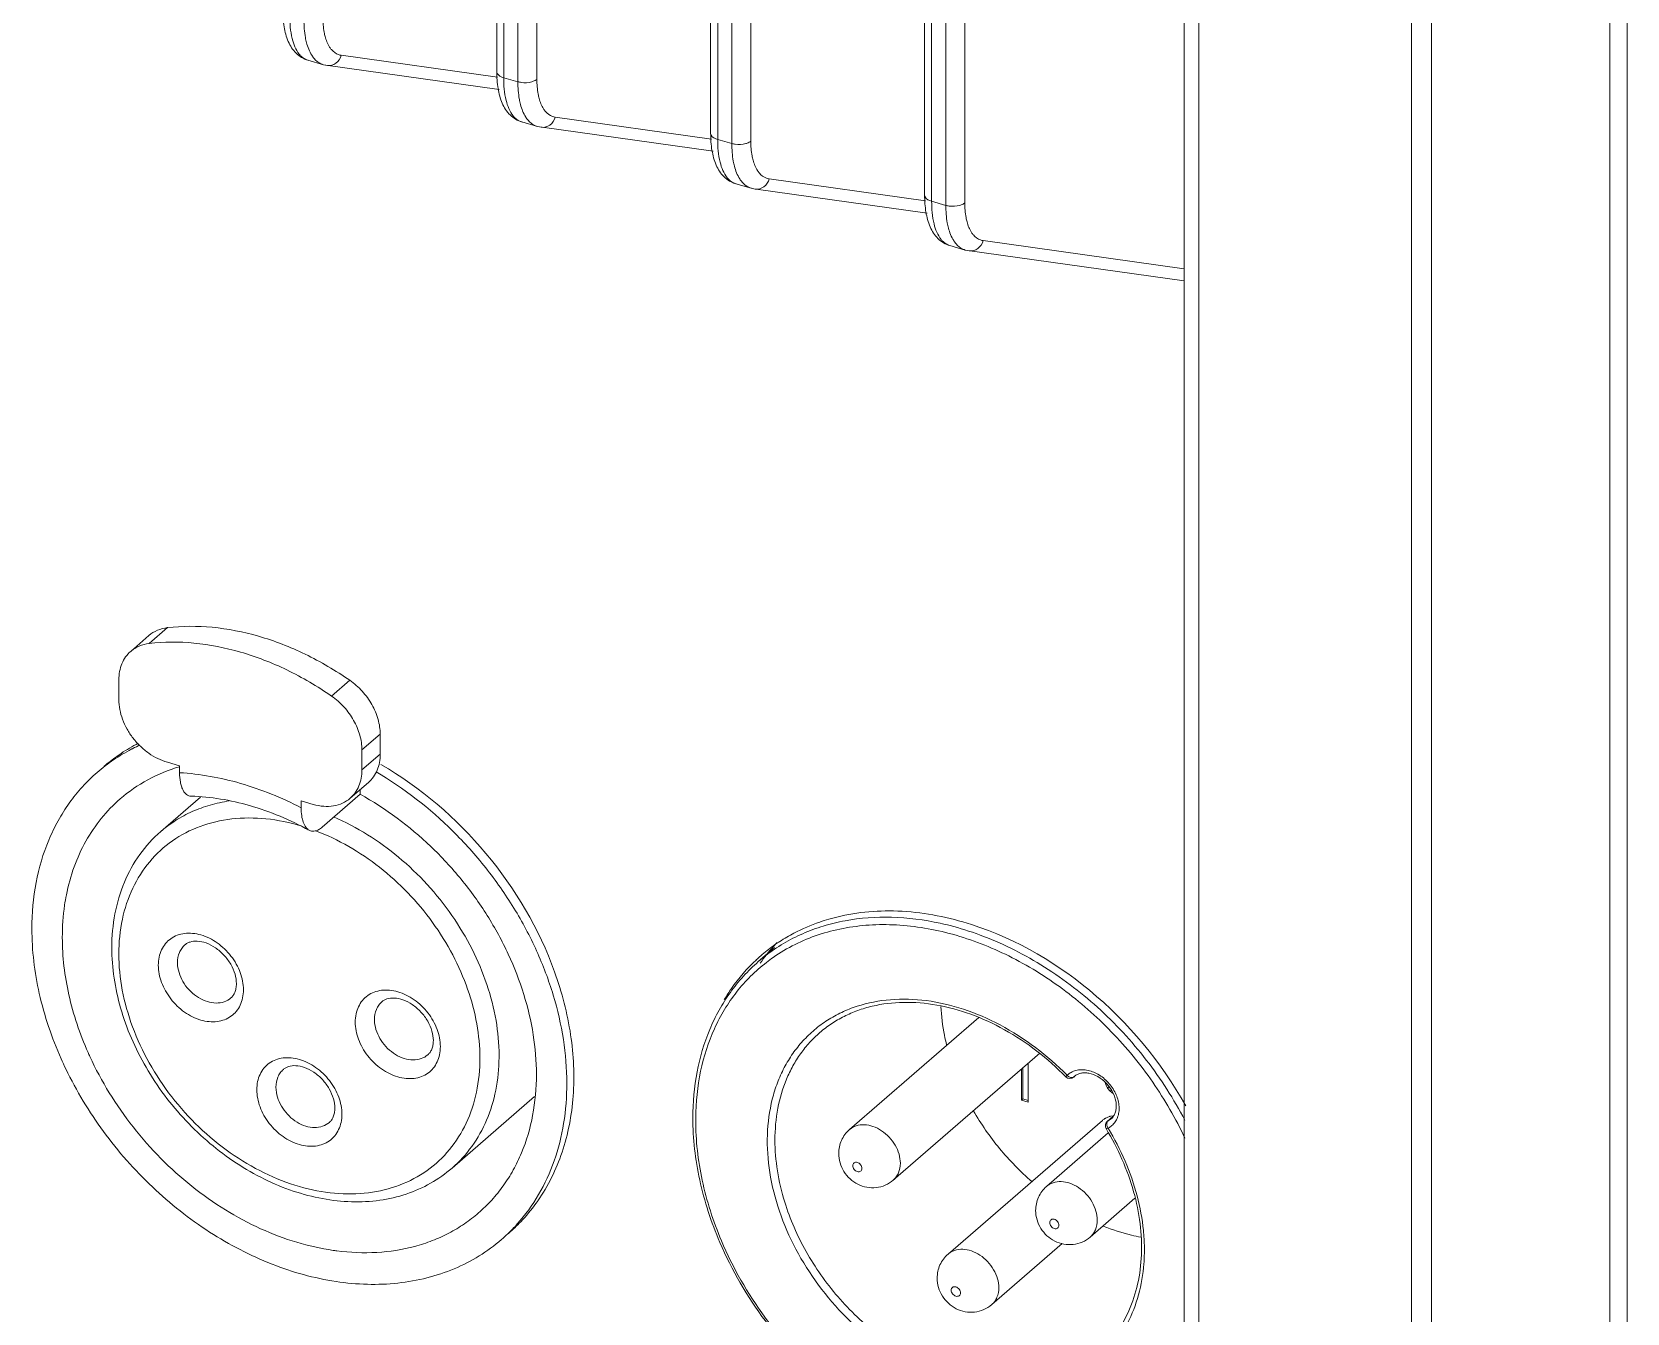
# Model space of a CAD drawing. Header units: millimetres. Extents: x 0 to 3564, y 0 to 2520.
# Drawn here: x 2488.8 to 2545.6, y 1711.8 to 1757.4 of the extents above; entities that cross this region are included whole.
import ezdxf

# ---------------------------------------------------------------- set-up
doc = ezdxf.new("R2010")
doc.units = ezdxf.units.MM
doc.layers.get('0').update_dxf_attribs({"lineweight": 13})

msp = doc.modelspace()

# ---------------------------------------------------------------- linework, layer by layer
for p, q in [((2545.648, 1659.833), (2545.648, 1995.851)), ((2505.385, 1755.965), (2505.385, 1825.681)), ((2505.635, 1825.464), (2505.635, 1755.749)), ((2506.14, 1755.603), (2506.14, 1825.319)), ((2506.816, 1825.405), (2506.816, 1755.689)), ((2513.006, 1753.765), (2513.006, 1823.481)), ((2513.256, 1823.264), (2513.256, 1753.549)), ((2513.761, 1753.403), (2513.761, 1823.119)), ((2514.437, 1823.205), (2514.437, 1753.489)), ((2520.627, 1751.565), (2520.627, 1821.281)), ((2520.877, 1821.064), (2520.877, 1751.349)), ((2521.382, 1751.203), (2521.382, 1820.919)), ((2522.058, 1821.005), (2522.058, 1751.289)), ((2529.876, 1820.472), (2529.876, 1695.217)), ((2530.397, 1819.771), (2530.397, 1694.543)), ((2537.972, 1769.687), (2537.972, 1706.849)), ((2538.676, 1706.994), (2538.676, 1769.366)), ((2545.032, 1768.57), (2545.032, 1698.405)), ((2498.657, 1756.373), (2499.212, 1756.212)), ((2505.412, 1755.764), (2499.849, 1756.547)), ((2499.353, 1756.182), (2499.222, 1756.21)), ((2499.297, 1756.194), (2505.471, 1755.326)), ((2505.385, 1755.965), (2505.385, 1755.964)), ((2505.635, 1755.749), (2506.14, 1755.603)), ((2506.278, 1754.173), (2506.833, 1754.012)), ((2506.974, 1753.982), (2506.843, 1754.01)), ((2506.918, 1753.994), (2513.092, 1753.126)), ((2513.033, 1753.564), (2507.47, 1754.347)), ((2513.006, 1753.765), (2513.006, 1753.764)), ((2513.256, 1753.549), (2513.761, 1753.403)), ((2513.899, 1751.973), (2514.454, 1751.812)), ((2514.595, 1751.782), (2514.464, 1751.81)), ((2514.539, 1751.794), (2520.713, 1750.926)), ((2520.654, 1751.364), (2515.091, 1752.147)), ((2520.877, 1751.349), (2521.382, 1751.203)), ((2521.52, 1749.773), (2522.075, 1749.612)), ((2522.216, 1749.582), (2522.085, 1749.61)), ((2522.16, 1749.594), (2529.876, 1748.509)), ((2529.876, 1748.939), (2522.712, 1749.947)), ((2492.999, 1735.884), (2492.349, 1735.321)), ((2493.009, 1735.602), (2493.659, 1736.165)), ((2491.926, 1733.602), (2491.926, 1734.309)), ((2499.504, 1733.727), (2500.154, 1734.29)), ((2501.236, 1732.372), (2500.586, 1731.809)), ((2501.236, 1732.372), (2501.236, 1731.665)), ((2494.091, 1731.245), (2493.658, 1731.37)), ((2494.091, 1731.001), (2494.091, 1731.245)), ((2500.586, 1731.809), (2500.586, 1731.102)), ((2500.586, 1731.102), (2501.236, 1731.665)), ((2494.838, 1730.133), (2493.418, 1728.903)), ((2499.171, 1729.063), (2500.521, 1730.232)), ((2500.814, 1730.653), (2500.164, 1730.09)), ((2500.521, 1730.4), (2500.521, 1730.232)), ((2498.854, 1729.87), (2498.421, 1729.995)), ((2498.421, 1729.995), (2498.421, 1729.751)), ((2514.703, 1724.272), (2515.279, 1724.771)), ((2494.016, 1724.237), (2494.021, 1724.136)), ((2501.031, 1722.212), (2501.036, 1722.111)), ((2517.953, 1718.291), (2522.557, 1722.279)), ((2519.511, 1716.492), (2524.727, 1721.009)), ((2524.08, 1720.449), (2524.08, 1719.34)), ((2524.13, 1720.492), (2524.13, 1719.384)), ((2524.318, 1719.271), (2524.318, 1720.655)), ((2525.659, 1720.171), (2525.702, 1720.225)), ((2525.933, 1720.16), (2525.966, 1720.189)), ((2525.961, 1720.186), (2525.933, 1720.16)), ((2525.965, 1720.188), (2525.937, 1720.164)), ((2527.058, 1719.971), (2527.079, 1719.895)), ((2527.109, 1719.922), (2527.079, 1719.895)), ((2527.079, 1719.895), (2527.144, 1719.766)), ((2497.524, 1719.804), (2497.528, 1719.703)), ((2506.736, 1719.469), (2503.794, 1716.922)), ((2524.13, 1719.384), (2524.08, 1719.34)), ((2524.08, 1719.34), (2524.318, 1719.271)), ((2524.13, 1719.384), (2524.318, 1719.329)), ((2527.194, 1719.809), (2527.144, 1719.766)), ((2527.144, 1719.766), (2527.241, 1719.664)), ((2527.194, 1719.809), (2527.173, 1719.851)), ((2527.256, 1719.745), (2527.194, 1719.809)), ((2527.28, 1719.698), (2527.241, 1719.664)), ((2527.241, 1719.664), (2527.34, 1719.579)), ((2527.131, 1718.581), (2527.336, 1718.758)), ((2527.325, 1718.744), (2527.154, 1718.596)), ((2527.348, 1718.787), (2527.257, 1718.771)), ((2512.473, 1718.706), (2512.473, 1718.621)), ((2521.46, 1713.857), (2526.96, 1718.621)), ((2527.131, 1718.581), (2527.27, 1718.674)), ((2524.967, 1716.266), (2527.17, 1718.173)), ((2526.525, 1714.467), (2528.118, 1715.846)), ((2523.018, 1712.058), (2525.528, 1714.232))]:
    msp.add_line(p, q)
for centre, radius, start, end in [((2495.535, 1726.43), 6.331, 117.4099, 123.8415), ((2495.321, 1726.149), 6.406, 117.2217, 117.4345), ((2495.326, 1726.139), 6.417, 116.8406, 117.2217), ((2495.353, 1726.085), 6.477, 114.4491, 116.8373), ((2495.457, 1726.55), 6.189, 125.4758, 130.9018), ((2495.468, 1726.535), 6.207, 123.8607, 125.4729), ((2518.921, 1719.674), 6.338, 117.7155, 122.9717), ((2518.846, 1719.793), 6.198, 130.9033, 132.8278), ((2518.718, 1719.636), 6.133, 127.7182, 130.8951), ((2519.947, 1720.567), 6.334, 137.9678, 144.8421), ((2518.84, 1719.8), 6.189, 125.4758, 130.9018), ((2519.884, 1720.621), 6.251, 136.1562, 137.9525), ((2518.85, 1719.785), 6.207, 123.8607, 125.4729), ((2518.869, 1719.757), 6.24, 122.9846, 123.8613), ((2518.924, 1719.717), 6.306, 132.8788, 145.1938), ((2519.093, 1719.599), 6.512, 145.1901, 149.3198), ((2501.65, 1725.839), 11.837, 203.9369, 204.6843), ((2502.167, 1726.285), 13.457, 203.9908, 205.6829), ((2498.637, 1720.931), 6.833, 359.4111, 0.0004), ((2525.802, 1720.311), 0.2, 224.4489, 310.8933), ((2525.881, 1720.23), 0.0864, 307.0439, 310.885), ((2526.269, 1719.831), 0.47, 130.2362, 130.8932), ((2527.435, 1718.029), 0.763, 103.4797, 105.7419), ((2527.449, 1717.953), 0.84, 96.2949, 96.8966), ((2527.262, 1718.43), 0.2, 130.8933, 211.1089), ((2527.419, 1718.509), 0.306, 198.2146, 209.9561), ((2527.414, 1718.506), 0.3, 209.9081, 212.8604), ((2501.667, 1719.359), 6.311, 316.4254, 324.1444), ((2501.6, 1719.409), 6.395, 324.1347, 325.1786), ((2501.495, 1719.071), 6.205, 310.8965, 316.5126), ((2501.737, 1719.295), 6.216, 310.9081, 316.4086), ((2501.481, 1719.084), 6.224, 316.5114, 317.4737), ((2501.472, 1719.093), 6.237, 317.4738, 318.179), ((2500.76, 1722.282), 8.378, 261.7366, 262.6865)]:
    msp.add_arc(centre, radius, start, end)
for points, knots in [([(2497.764, 1758.165), (2497.764, 1757.963), (2497.79, 1757.578), (2497.931, 1757.042), (2498.209, 1756.596), (2498.507, 1756.414), (2498.667, 1756.37)], [0, 0, 0, 0, 0.282152, 0.536623, 0.769169, 1, 1, 1, 1]), ([(2498.014, 1757.949), (2498.014, 1757.677), (2498.051, 1757.204), (2498.224, 1756.744), (2498.352, 1756.587)], [0, 0, 0, 0, 0.572745, 1, 1, 1, 1]), ([(2498.612, 1756.995), (2498.596, 1757.055), (2498.538, 1757.321), (2498.519, 1757.594), (2498.519, 1757.803)], [0, 0, 0, 0, 0.229255, 1, 1, 1, 1]), ([(2499.274, 1757.213), (2499.261, 1757.263), (2499.212, 1757.485), (2499.195, 1757.714), (2499.195, 1757.889)], [0, 0, 0, 0, 0.229225, 1, 1, 1, 1]), ([(2498.883, 1756.433), (2498.853, 1756.468), (2498.729, 1756.638), (2498.653, 1756.838), (2498.612, 1756.995)], [0, 0, 0, 0, 0.222671, 1, 1, 1, 1]), ([(2499.501, 1756.747), (2499.476, 1756.776), (2499.373, 1756.916), (2499.309, 1757.082), (2499.274, 1757.213)], [0, 0, 0, 0, 0.223091, 1, 1, 1, 1]), ([(2498.352, 1756.587), (2498.373, 1756.56), (2498.457, 1756.468), (2498.569, 1756.398), (2498.657, 1756.373)], [0, 0, 0, 0, 0.270141, 1, 1, 1, 1]), ([(2499.212, 1756.212), (2499.182, 1756.221), (2499.057, 1756.269), (2498.949, 1756.356), (2498.883, 1756.433)], [0, 0, 0, 0, 0.240159, 1, 1, 1, 1]), ([(2499.849, 1756.547), (2499.819, 1756.437), (2499.693, 1756.234), (2499.457, 1756.168), (2499.353, 1756.183)], [0, 0, 0, 0, 0.519227, 1, 1, 1, 1]), ([(2499.849, 1756.547), (2499.816, 1756.551), (2499.684, 1756.583), (2499.568, 1756.669), (2499.501, 1756.747)], [0, 0, 0, 0, 0.242655, 1, 1, 1, 1]), ([(2505.385, 1755.965), (2505.385, 1755.763), (2505.411, 1755.378), (2505.552, 1754.842), (2505.83, 1754.396), (2506.129, 1754.214), (2506.288, 1754.17)], [0, 0, 0, 0, 0.282152, 0.536623, 0.769169, 1, 1, 1, 1]), ([(2505.385, 1755.964), (2505.385, 1755.942), (2505.421, 1755.827), (2505.546, 1755.774), (2505.635, 1755.749)], [0, 0, 0, 0, 0.193826, 1, 1, 1, 1]), ([(2505.635, 1755.749), (2505.635, 1755.477), (2505.672, 1755.004), (2505.845, 1754.544), (2505.973, 1754.387)], [0, 0, 0, 0, 0.572745, 1, 1, 1, 1]), ([(2506.638, 1755.602), (2506.655, 1755.607), (2506.718, 1755.628), (2506.779, 1755.658), (2506.816, 1755.689)], [0, 0, 0, 0, 0.277866, 1, 1, 1, 1]), ([(2506.895, 1755.013), (2506.882, 1755.063), (2506.833, 1755.285), (2506.816, 1755.514), (2506.816, 1755.689)], [0, 0, 0, 0, 0.229225, 1, 1, 1, 1]), ([(2506.233, 1754.795), (2506.217, 1754.855), (2506.159, 1755.121), (2506.14, 1755.394), (2506.14, 1755.603)], [0, 0, 0, 0, 0.229255, 1, 1, 1, 1]), ([(2506.14, 1755.603), (2506.179, 1755.592), (2506.343, 1755.559), (2506.516, 1755.568), (2506.638, 1755.602)], [0, 0, 0, 0, 0.243843, 1, 1, 1, 1]), ([(2506.504, 1754.233), (2506.474, 1754.268), (2506.35, 1754.438), (2506.274, 1754.638), (2506.233, 1754.795)], [0, 0, 0, 0, 0.222671, 1, 1, 1, 1]), ([(2507.122, 1754.547), (2507.097, 1754.576), (2506.994, 1754.716), (2506.93, 1754.882), (2506.895, 1755.013)], [0, 0, 0, 0, 0.223091, 1, 1, 1, 1]), ([(2507.47, 1754.347), (2507.437, 1754.351), (2507.305, 1754.383), (2507.189, 1754.469), (2507.122, 1754.547)], [0, 0, 0, 0, 0.242655, 1, 1, 1, 1]), ([(2505.973, 1754.387), (2505.994, 1754.36), (2506.078, 1754.268), (2506.19, 1754.198), (2506.278, 1754.173)], [0, 0, 0, 0, 0.270141, 1, 1, 1, 1]), ([(2506.833, 1754.012), (2506.803, 1754.021), (2506.678, 1754.069), (2506.57, 1754.156), (2506.504, 1754.233)], [0, 0, 0, 0, 0.240159, 1, 1, 1, 1]), ([(2507.47, 1754.347), (2507.44, 1754.237), (2507.314, 1754.034), (2507.078, 1753.968), (2506.974, 1753.983)], [0, 0, 0, 0, 0.519227, 1, 1, 1, 1]), ([(2513.006, 1753.765), (2513.006, 1753.563), (2513.032, 1753.178), (2513.174, 1752.642), (2513.451, 1752.196), (2513.75, 1752.014), (2513.909, 1751.97)], [0, 0, 0, 0, 0.282152, 0.536623, 0.769169, 1, 1, 1, 1]), ([(2513.006, 1753.764), (2513.006, 1753.742), (2513.042, 1753.627), (2513.167, 1753.574), (2513.256, 1753.549)], [0, 0, 0, 0, 0.193826, 1, 1, 1, 1]), ([(2513.256, 1753.549), (2513.256, 1753.277), (2513.293, 1752.804), (2513.466, 1752.344), (2513.594, 1752.187)], [0, 0, 0, 0, 0.572745, 1, 1, 1, 1]), ([(2513.854, 1752.595), (2513.838, 1752.655), (2513.78, 1752.921), (2513.761, 1753.194), (2513.761, 1753.403)], [0, 0, 0, 0, 0.229255, 1, 1, 1, 1]), ([(2513.761, 1753.403), (2513.8, 1753.392), (2513.964, 1753.359), (2514.137, 1753.368), (2514.259, 1753.402)], [0, 0, 0, 0, 0.243843, 1, 1, 1, 1]), ([(2514.259, 1753.402), (2514.276, 1753.407), (2514.339, 1753.428), (2514.4, 1753.458), (2514.437, 1753.489)], [0, 0, 0, 0, 0.277866, 1, 1, 1, 1]), ([(2514.516, 1752.813), (2514.503, 1752.863), (2514.454, 1753.085), (2514.437, 1753.314), (2514.437, 1753.489)], [0, 0, 0, 0, 0.229225, 1, 1, 1, 1]), ([(2514.125, 1752.033), (2514.095, 1752.068), (2513.971, 1752.238), (2513.895, 1752.438), (2513.854, 1752.595)], [0, 0, 0, 0, 0.222671, 1, 1, 1, 1]), ([(2514.743, 1752.347), (2514.718, 1752.376), (2514.615, 1752.516), (2514.551, 1752.682), (2514.516, 1752.813)], [0, 0, 0, 0, 0.223091, 1, 1, 1, 1]), ([(2515.091, 1752.147), (2515.058, 1752.151), (2514.926, 1752.183), (2514.81, 1752.269), (2514.743, 1752.347)], [0, 0, 0, 0, 0.242655, 1, 1, 1, 1]), ([(2513.594, 1752.187), (2513.615, 1752.16), (2513.699, 1752.068), (2513.811, 1751.998), (2513.899, 1751.973)], [0, 0, 0, 0, 0.270141, 1, 1, 1, 1]), ([(2514.454, 1751.812), (2514.424, 1751.821), (2514.299, 1751.869), (2514.191, 1751.956), (2514.125, 1752.033)], [0, 0, 0, 0, 0.240159, 1, 1, 1, 1]), ([(2515.091, 1752.147), (2515.061, 1752.037), (2514.935, 1751.834), (2514.699, 1751.768), (2514.595, 1751.783)], [0, 0, 0, 0, 0.519227, 1, 1, 1, 1]), ([(2520.627, 1751.565), (2520.627, 1751.363), (2520.653, 1750.978), (2520.795, 1750.442), (2521.072, 1749.996), (2521.371, 1749.814), (2521.53, 1749.77)], [0, 0, 0, 0, 0.282152, 0.536623, 0.769169, 1, 1, 1, 1]), ([(2520.627, 1751.565), (2520.627, 1751.543), (2520.662, 1751.428), (2520.788, 1751.374), (2520.877, 1751.349)], [0, 0, 0, 0, 0.193808, 1, 1, 1, 1]), ([(2520.877, 1751.349), (2520.877, 1751.077), (2520.914, 1750.604), (2521.087, 1750.144), (2521.215, 1749.987)], [0, 0, 0, 0, 0.572745, 1, 1, 1, 1]), ([(2521.382, 1751.203), (2521.421, 1751.192), (2521.585, 1751.159), (2521.758, 1751.168), (2521.88, 1751.202)], [0, 0, 0, 0, 0.243843, 1, 1, 1, 1]), ([(2521.475, 1750.395), (2521.459, 1750.455), (2521.401, 1750.721), (2521.382, 1750.994), (2521.382, 1751.203)], [0, 0, 0, 0, 0.229255, 1, 1, 1, 1]), ([(2521.88, 1751.202), (2521.897, 1751.207), (2521.96, 1751.228), (2522.021, 1751.258), (2522.058, 1751.289)], [0, 0, 0, 0, 0.277866, 1, 1, 1, 1]), ([(2522.137, 1750.613), (2522.124, 1750.663), (2522.075, 1750.885), (2522.058, 1751.114), (2522.058, 1751.289)], [0, 0, 0, 0, 0.229225, 1, 1, 1, 1]), ([(2522.364, 1750.147), (2522.339, 1750.176), (2522.236, 1750.316), (2522.172, 1750.482), (2522.137, 1750.613)], [0, 0, 0, 0, 0.223091, 1, 1, 1, 1]), ([(2521.746, 1749.833), (2521.716, 1749.868), (2521.592, 1750.038), (2521.516, 1750.238), (2521.475, 1750.395)], [0, 0, 0, 0, 0.222671, 1, 1, 1, 1]), ([(2522.712, 1749.947), (2522.679, 1749.951), (2522.547, 1749.983), (2522.431, 1750.069), (2522.364, 1750.147)], [0, 0, 0, 0, 0.242655, 1, 1, 1, 1]), ([(2521.215, 1749.987), (2521.236, 1749.96), (2521.32, 1749.868), (2521.432, 1749.798), (2521.52, 1749.773)], [0, 0, 0, 0, 0.270141, 1, 1, 1, 1]), ([(2522.075, 1749.612), (2522.045, 1749.621), (2521.92, 1749.669), (2521.812, 1749.756), (2521.746, 1749.833)], [0, 0, 0, 0, 0.240159, 1, 1, 1, 1]), ([(2522.712, 1749.947), (2522.682, 1749.837), (2522.556, 1749.634), (2522.32, 1749.568), (2522.216, 1749.583)], [0, 0, 0, 0, 0.519227, 1, 1, 1, 1]), ([(2493.659, 1736.165), (2493.536, 1736.151), (2493.298, 1736.091), (2493.089, 1735.961), (2492.999, 1735.884)], [0, 0, 0, 0, 0.509854, 1, 1, 1, 1]), ([(2500.154, 1734.29), (2499.648, 1734.64), (2498.604, 1735.255), (2496.949, 1735.9), (2495.289, 1736.228), (2494.186, 1736.226), (2493.659, 1736.165)], [0, 0, 0, 0, 0.267691, 0.524711, 0.768959, 1, 1, 1, 1]), ([(2491.926, 1734.309), (2491.926, 1734.409), (2491.943, 1734.605), (2492.024, 1734.883), (2492.159, 1735.127), (2492.281, 1735.262), (2492.349, 1735.321)], [0, 0, 0, 0, 0.266234, 0.519576, 0.762579, 1, 1, 1, 1]), ([(2492.349, 1735.321), (2492.439, 1735.398), (2492.648, 1735.528), (2492.886, 1735.588), (2493.009, 1735.602)], [0, 0, 0, 0, 0.490146, 1, 1, 1, 1]), ([(2493.009, 1735.602), (2493.536, 1735.663), (2494.639, 1735.666), (2496.299, 1735.337), (2497.954, 1734.693), (2498.998, 1734.078), (2499.504, 1733.727)], [0, 0, 0, 0, 0.231041, 0.475289, 0.732309, 1, 1, 1, 1]), ([(2501.236, 1732.372), (2501.236, 1732.55), (2501.18, 1732.918), (2500.995, 1733.351), (2500.786, 1733.677), (2500.538, 1733.981), (2500.315, 1734.178), (2500.154, 1734.29)], [0, 0, 0, 0, 0.233945, 0.483841, 0.612765, 0.742647, 1, 1, 1, 1]), ([(2493.658, 1731.37), (2493.422, 1731.438), (2493.079, 1731.611), (2492.688, 1731.934), (2492.426, 1732.224), (2492.211, 1732.548), (2492.002, 1732.997), (2491.926, 1733.364), (2491.926, 1733.602)], [0, 0, 0, 0, 0.245736, 0.374969, 0.505595, 0.635421, 0.762341, 1, 1, 1, 1]), ([(2499.504, 1733.727), (2499.665, 1733.615), (2499.888, 1733.419), (2500.136, 1733.114), (2500.345, 1732.788), (2500.53, 1732.355), (2500.586, 1731.987), (2500.586, 1731.809)], [0, 0, 0, 0, 0.257353, 0.387236, 0.516159, 0.766055, 1, 1, 1, 1]), ([(2491.155, 1731.011), (2491.34, 1731.171), (2491.73, 1731.47), (2492.152, 1731.721), (2492.37, 1731.834)], [0, 0, 0, 0, 0.498487, 1, 1, 1, 1]), ([(2500.814, 1730.653), (2500.881, 1730.711), (2501.004, 1730.847), (2501.138, 1731.091), (2501.219, 1731.368), (2501.236, 1731.565), (2501.236, 1731.665)], [0, 0, 0, 0, 0.237421, 0.480427, 0.733742, 1, 1, 1, 1]), ([(2506.849, 1715.758), (2507.216, 1716.285), (2507.81, 1717.492), (2508.194, 1719.527), (2508.089, 1721.721), (2507.297, 1724.762), (2505.207, 1728.307), (2502.677, 1730.475), (2501.263, 1731.293)], [0, 0, 0, 0, 0.105744, 0.217689, 0.337208, 0.464047, 0.731433, 1, 1, 1, 1]), ([(2488.83, 1725.446), (2488.83, 1725.997), (2488.923, 1727.076), (2489.3, 1728.362), (2489.748, 1729.29), (2490.149, 1729.926), (2490.616, 1730.505), (2490.97, 1730.85), (2491.155, 1731.011)], [0, 0, 0, 0, 0.266097, 0.519125, 0.641761, 0.762359, 0.881542, 1, 1, 1, 1]), ([(2494.086, 1731.213), (2493.696, 1731.097), (2492.944, 1730.789), (2492.275, 1730.327), (2491.973, 1730.066)], [0, 0, 0, 0, 0.504949, 1, 1, 1, 1]), ([(2494.091, 1731.001), (2494.091, 1730.888), (2494.102, 1730.725), (2494.15, 1730.525), (2494.197, 1730.402), (2494.256, 1730.301), (2494.329, 1730.225), (2494.413, 1730.177), (2494.476, 1730.165), (2494.506, 1730.164)], [0, 0, 0, 0, 0.332406, 0.476532, 0.604864, 0.717997, 0.818143, 0.909871, 1, 1, 1, 1]), ([(2498.421, 1729.751), (2497.731, 1730.108), (2496.322, 1730.682), (2494.823, 1730.957), (2494.091, 1731.001)], [0, 0, 0, 0, 0.514832, 1, 1, 1, 1]), ([(2500.586, 1731.102), (2500.586, 1731.002), (2500.569, 1730.806), (2500.488, 1730.528), (2500.354, 1730.284), (2500.231, 1730.149), (2500.164, 1730.09)], [0, 0, 0, 0, 0.266258, 0.519573, 0.762579, 1, 1, 1, 1]), ([(2501.09, 1731.032), (2502.082, 1730.449), (2503.47, 1729.366), (2505.02, 1727.636), (2506.024, 1726.203), (2506.833, 1724.683), (2507.429, 1723.11), (2507.796, 1721.527), (2507.883, 1720.465), (2507.883, 1719.946)], [0, 0, 0, 0, 0.254842, 0.384578, 0.513794, 0.641086, 0.765183, 0.885048, 1, 1, 1, 1]), ([(2498.707, 1728.949), (2498.033, 1729.317), (2496.67, 1729.894), (2495.206, 1730.145), (2494.506, 1730.164)], [0, 0, 0, 0, 0.523037, 1, 1, 1, 1]), ([(2506.8, 1720.258), (2506.8, 1720.73), (2506.719, 1721.695), (2506.378, 1723.134), (2505.824, 1724.561), (2505.073, 1725.936), (2504.143, 1727.226), (2502.711, 1728.772), (2501.433, 1729.727), (2500.521, 1730.232)], [0, 0, 0, 0, 0.11503, 0.235082, 0.359426, 0.486954, 0.616315, 0.746026, 1, 1, 1, 1]), ([(2491.973, 1730.066), (2491.73, 1729.855), (2491.276, 1729.386), (2490.723, 1728.567), (2490.305, 1727.646), (2490.125, 1726.987), (2490.057, 1726.648)], [0, 0, 0, 0, 0.242467, 0.488144, 0.739906, 1, 1, 1, 1]), ([(2493.418, 1728.903), (2493.585, 1729.047), (2493.943, 1729.313), (2494.536, 1729.631), (2495.179, 1729.864), (2495.629, 1729.961), (2495.859, 1729.995)], [0, 0, 0, 0, 0.244468, 0.491252, 0.74249, 1, 1, 1, 1]), ([(2498.707, 1728.949), (2498.659, 1728.975), (2498.595, 1729.038), (2498.533, 1729.141), (2498.477, 1729.277), (2498.432, 1729.483), (2498.421, 1729.657), (2498.421, 1729.751)], [0, 0, 0, 0, 0.184039, 0.290746, 0.409085, 0.681793, 1, 1, 1, 1]), ([(2500.164, 1730.09), (2500.083, 1730.02), (2499.896, 1729.9), (2499.57, 1729.803), (2499.214, 1729.79), (2498.974, 1729.835), (2498.854, 1729.87)], [0, 0, 0, 0, 0.233266, 0.47434, 0.729036, 1, 1, 1, 1]), ([(2491.926, 1724.552), (2491.926, 1724.963), (2492.003, 1725.767), (2492.373, 1726.892), (2492.983, 1727.856), (2493.811, 1728.617), (2494.819, 1729.138), (2495.963, 1729.4), (2497.193, 1729.398), (2498.018, 1729.228), (2498.43, 1729.104)], [0, 0, 0, 0, 0.131286, 0.255534, 0.374679, 0.491712, 0.610116, 0.733054, 0.862711, 1, 1, 1, 1]), ([(2499.171, 1729.063), (2499.133, 1729.029), (2499.056, 1728.973), (2498.932, 1728.919), (2498.812, 1728.909), (2498.739, 1728.932), (2498.707, 1728.949)], [0, 0, 0, 0, 0.302745, 0.560687, 0.785824, 1, 1, 1, 1]), ([(2499.573, 1729.428), (2500.407, 1729.068), (2501.594, 1728.32), (2502.932, 1727.039), (2503.813, 1725.936), (2504.53, 1724.739), (2505.062, 1723.483), (2505.391, 1722.208), (2505.47, 1721.35), (2505.47, 1720.931)], [0, 0, 0, 0, 0.250433, 0.379956, 0.509848, 0.638311, 0.763677, 0.884551, 1, 1, 1, 1]), ([(2493.418, 1728.903), (2493.139, 1728.661), (2492.631, 1728.103), (2492.079, 1727.101), (2491.746, 1725.97), (2491.676, 1725.174), (2491.676, 1724.768)], [0, 0, 0, 0, 0.240095, 0.484511, 0.736949, 1, 1, 1, 1]), ([(2498.927, 1728.936), (2499.745, 1728.627), (2500.917, 1727.944), (2502.244, 1726.741), (2503.124, 1725.689), (2503.842, 1724.536), (2504.376, 1723.32), (2504.707, 1722.082), (2504.787, 1721.247), (2504.787, 1720.839)], [0, 0, 0, 0, 0.24868, 0.378078, 0.508201, 0.637111, 0.762987, 0.884295, 1, 1, 1, 1]), ([(2490.057, 1726.648), (2490.033, 1726.526), (2489.947, 1726.026), (2489.913, 1725.517), (2489.913, 1725.133)], [0, 0, 0, 0, 0.245159, 1, 1, 1, 1]), ([(2514.966, 1724.487), (2515.168, 1724.643), (2515.593, 1724.931), (2516.282, 1725.284), (2517.02, 1725.556), (2518.071, 1725.811), (2519.48, 1725.91), (2520.612, 1725.763), (2521.181, 1725.639)], [0, 0, 0, 0, 0.117169, 0.235456, 0.355567, 0.478118, 0.732043, 1, 1, 1, 1]), ([(2517.216, 1725.784), (2517.108, 1725.753), (2516.682, 1725.618), (2516.269, 1725.441), (2515.973, 1725.285)], [0, 0, 0, 0, 0.252915, 1, 1, 1, 1]), ([(2516.012, 1724.884), (2516.278, 1725.016), (2516.837, 1725.246), (2517.726, 1725.477), (2518.661, 1725.594), (2519.975, 1725.597), (2521.679, 1725.303), (2523.684, 1724.518), (2525.596, 1723.338), (2527.326, 1721.816), (2528.797, 1720.024), (2529.572, 1718.683), (2529.895, 1717.99)], [0, 0, 0, 0, 0.052349, 0.105879, 0.160896, 0.217618, 0.336394, 0.462298, 0.594003, 0.729324, 0.865587, 1, 1, 1, 1]), ([(2521.989, 1725.689), (2521.188, 1725.92), (2519.584, 1726.189), (2517.959, 1726), (2517.216, 1725.784)], [0, 0, 0, 0, 0.518765, 1, 1, 1, 1]), ([(2521.181, 1725.639), (2521.299, 1725.613), (2521.774, 1725.5), (2522.242, 1725.354), (2522.587, 1725.226)], [0, 0, 0, 0, 0.246341, 1, 1, 1, 1]), ([(2529.928, 1719.135), (2529.058, 1720.697), (2526.771, 1723.45), (2523.629, 1725.215), (2521.989, 1725.689)], [0, 0, 0, 0, 0.511577, 1, 1, 1, 1]), ([(2489.872, 1720.813), (2489.539, 1721.561), (2489.024, 1723.078), (2488.83, 1724.673), (2488.83, 1725.446)], [0, 0, 0, 0, 0.514235, 1, 1, 1, 1]), ([(2489.913, 1725.133), (2489.913, 1724.45), (2490.083, 1723.04), (2490.538, 1721.698), (2490.832, 1721.037)], [0, 0, 0, 0, 0.485784, 1, 1, 1, 1]), ([(2496.364, 1723.271), (2496.364, 1723.479), (2496.299, 1723.8), (2496.115, 1724.193), (2495.864, 1724.57), (2495.458, 1724.961), (2494.965, 1725.21), (2494.56, 1725.289), (2494.273, 1725.287), (2494.006, 1725.223), (2493.771, 1725.099), (2493.579, 1724.92), (2493.437, 1724.694), (2493.351, 1724.43), (2493.333, 1724.242), (2493.333, 1724.146)], [0, 0, 0, 0, 0.129453, 0.198582, 0.269298, 0.410453, 0.544295, 0.606724, 0.665704, 0.721673, 0.775634, 0.829022, 0.883393, 0.940118, 1, 1, 1, 1]), ([(2496.114, 1723.487), (2496.114, 1723.6), (2496.075, 1723.842), (2495.922, 1724.191), (2495.682, 1724.513), (2495.381, 1724.774), (2495.054, 1724.945), (2494.741, 1725.016), (2494.507, 1724.993), (2494.364, 1724.932), (2494.306, 1724.892), (2494.281, 1724.87)], [0, 0, 0, 0, 0.125946, 0.268897, 0.419909, 0.569426, 0.707974, 0.827123, 0.92238, 0.962721, 1, 1, 1, 1]), ([(2522.587, 1725.226), (2523.346, 1724.947), (2524.834, 1724.211), (2526.842, 1722.695), (2528.578, 1720.82), (2529.505, 1719.379), (2529.895, 1718.626)], [0, 0, 0, 0, 0.241119, 0.491911, 0.746908, 1, 1, 1, 1]), ([(2491.676, 1724.768), (2491.676, 1724.046), (2491.849, 1722.938), (2492.355, 1721.534), (2493.059, 1720.14), (2494.245, 1718.555), (2495.753, 1717.28), (2497.089, 1716.513), (2498.12, 1716.084), (2499.166, 1715.809), (2500.203, 1715.695), (2501.211, 1715.747), (2502.165, 1715.967), (2503.041, 1716.353), (2503.559, 1716.717), (2503.794, 1716.922)], [0, 0, 0, 0, 0.124408, 0.189757, 0.25662, 0.392495, 0.527453, 0.59324, 0.657202, 0.719052, 0.778685, 0.836201, 0.89191, 0.946302, 1, 1, 1, 1]), ([(2504.787, 1720.839), (2504.787, 1720.431), (2504.711, 1719.633), (2504.346, 1718.515), (2503.745, 1717.554), (2502.928, 1716.794), (2501.932, 1716.269), (2500.802, 1715.998), (2499.583, 1715.987), (2498.323, 1716.234), (2497.068, 1716.726), (2495.449, 1717.69), (2494.047, 1719.04), (2492.984, 1720.639), (2492.387, 1721.921), (2492.016, 1723.232), (2491.926, 1724.12), (2491.926, 1724.552)], [0, 0, 0, 0, 0.059837, 0.116486, 0.170809, 0.224144, 0.278054, 0.333969, 0.392893, 0.455264, 0.520967, 0.589435, 0.730456, 0.801103, 0.870174, 0.936695, 1, 1, 1, 1]), ([(2494.281, 1724.87), (2494.238, 1724.833), (2494.162, 1724.748), (2494.048, 1724.541), (2494.016, 1724.359), (2494.016, 1724.237)], [0, 0, 0, 0, 0.238025, 0.481638, 1, 1, 1, 1]), ([(2514.992, 1724.245), (2515.071, 1724.306), (2515.395, 1724.544), (2515.742, 1724.749), (2516.012, 1724.884)], [0, 0, 0, 0, 0.249044, 1, 1, 1, 1]), ([(2493.333, 1724.146), (2493.333, 1723.938), (2493.399, 1723.617), (2493.583, 1723.224), (2493.834, 1722.846), (2494.239, 1722.455), (2494.733, 1722.206), (2495.138, 1722.127), (2495.425, 1722.13), (2495.692, 1722.193), (2495.926, 1722.317), (2496.119, 1722.496), (2496.261, 1722.723), (2496.347, 1722.986), (2496.364, 1723.175), (2496.364, 1723.271)], [0, 0, 0, 0, 0.129453, 0.198582, 0.269298, 0.410453, 0.544295, 0.606724, 0.665704, 0.721673, 0.775634, 0.829022, 0.883393, 0.940118, 1, 1, 1, 1]), ([(2494.021, 1724.136), (2494.042, 1723.908), (2494.175, 1723.566), (2494.475, 1723.202), (2494.756, 1722.981), (2495.066, 1722.837), (2495.382, 1722.782), (2495.679, 1722.824), (2495.848, 1722.92), (2495.917, 1722.98)], [0, 0, 0, 0, 0.26069, 0.39882, 0.535014, 0.664686, 0.784896, 0.895528, 1, 1, 1, 1]), ([(2512.373, 1718.707), (2512.373, 1719.257), (2512.466, 1720.333), (2512.843, 1721.617), (2513.291, 1722.545), (2513.694, 1723.184), (2514.162, 1723.764), (2514.517, 1724.111), (2514.703, 1724.272)], [0, 0, 0, 0, 0.265097, 0.517881, 0.640655, 0.761531, 0.881118, 1, 1, 1, 1]), ([(2512.473, 1718.706), (2512.478, 1719.264), (2512.587, 1720.355), (2513.001, 1721.648), (2513.485, 1722.57), (2513.918, 1723.198), (2514.418, 1723.762), (2514.795, 1724.093), (2514.992, 1724.245)], [0, 0, 0, 0, 0.266158, 0.518822, 0.641288, 0.761819, 0.881131, 1, 1, 1, 1]), ([(2495.917, 1722.98), (2495.947, 1723.005), (2496.002, 1723.067), (2496.065, 1723.183), (2496.106, 1723.326), (2496.114, 1723.431), (2496.114, 1723.487)], [0, 0, 0, 0, 0.208527, 0.437902, 0.69923, 1, 1, 1, 1]), ([(2503.379, 1721.246), (2503.379, 1721.454), (2503.313, 1721.775), (2503.13, 1722.168), (2502.879, 1722.545), (2502.473, 1722.936), (2501.979, 1723.185), (2501.575, 1723.264), (2501.287, 1723.262), (2501.021, 1723.198), (2500.786, 1723.074), (2500.594, 1722.895), (2500.452, 1722.669), (2500.366, 1722.405), (2500.348, 1722.217), (2500.348, 1722.121)], [0, 0, 0, 0, 0.129453, 0.198582, 0.269298, 0.410453, 0.544295, 0.606724, 0.665704, 0.721673, 0.775634, 0.829022, 0.883393, 0.940118, 1, 1, 1, 1]), ([(2501.295, 1722.845), (2501.253, 1722.808), (2501.176, 1722.723), (2501.062, 1722.516), (2501.031, 1722.334), (2501.031, 1722.212)], [0, 0, 0, 0, 0.238025, 0.481638, 1, 1, 1, 1]), ([(2503.129, 1721.462), (2503.129, 1721.575), (2503.089, 1721.817), (2502.936, 1722.166), (2502.697, 1722.488), (2502.396, 1722.749), (2502.069, 1722.92), (2501.755, 1722.991), (2501.522, 1722.968), (2501.378, 1722.907), (2501.321, 1722.867), (2501.295, 1722.845)], [0, 0, 0, 0, 0.125946, 0.268897, 0.419909, 0.569426, 0.707974, 0.827123, 0.92238, 0.962721, 1, 1, 1, 1]), ([(2525.702, 1720.225), (2525.005, 1720.935), (2523.812, 1721.846), (2522.042, 1722.611), (2520.718, 1722.923), (2519.428, 1722.966), (2518.41, 1722.771), (2517.672, 1722.479), (2517.163, 1722.198), (2516.698, 1721.856), (2516.283, 1721.456), (2515.921, 1721.003), (2515.616, 1720.5), (2515.371, 1719.954), (2515.124, 1719.163), (2514.982, 1718.087), (2515.075, 1716.738), (2515.423, 1715.361), (2516.213, 1713.546), (2517.127, 1712.317), (2517.84, 1711.602)], [0, 0, 0, 0, 0.139042, 0.205336, 0.268368, 0.327923, 0.384329, 0.411666, 0.438599, 0.465314, 0.492008, 0.518881, 0.546122, 0.573899, 0.602348, 0.661559, 0.72424, 0.790226, 0.858904, 1, 1, 1, 1]), ([(2525.659, 1720.171), (2525.015, 1720.828), (2523.921, 1721.677), (2522.302, 1722.424), (2521.086, 1722.758), (2519.895, 1722.862), (2518.944, 1722.75), (2518.242, 1722.542), (2517.754, 1722.332), (2517.3, 1722.068), (2517.024, 1721.857), (2516.893, 1721.744)], [0, 0, 0, 0, 0.282906, 0.418123, 0.546935, 0.668684, 0.78364, 0.83904, 0.893341, 0.946869, 1, 1, 1, 1]), ([(2521.411, 1721.305), (2521.383, 1721.42), (2521.283, 1721.872), (2521.223, 1722.334), (2521.205, 1722.678)], [0, 0, 0, 0, 0.255063, 1, 1, 1, 1]), ([(2500.348, 1722.121), (2500.348, 1721.913), (2500.414, 1721.592), (2500.597, 1721.199), (2500.848, 1720.821), (2501.254, 1720.43), (2501.748, 1720.181), (2502.153, 1720.102), (2502.44, 1720.105), (2502.707, 1720.168), (2502.941, 1720.292), (2503.134, 1720.471), (2503.276, 1720.698), (2503.361, 1720.961), (2503.379, 1721.15), (2503.379, 1721.246)], [0, 0, 0, 0, 0.129453, 0.198582, 0.269298, 0.410453, 0.544295, 0.606724, 0.665704, 0.721673, 0.775634, 0.829022, 0.883393, 0.940118, 1, 1, 1, 1]), ([(2501.036, 1722.111), (2501.056, 1721.883), (2501.19, 1721.541), (2501.49, 1721.177), (2501.771, 1720.956), (2502.081, 1720.812), (2502.397, 1720.757), (2502.694, 1720.799), (2502.863, 1720.895), (2502.932, 1720.955)], [0, 0, 0, 0, 0.26069, 0.39882, 0.535014, 0.664686, 0.784896, 0.895528, 1, 1, 1, 1]), ([(2516.893, 1721.744), (2516.765, 1721.633), (2516.523, 1721.397), (2516.202, 1720.999), (2515.926, 1720.562), (2515.618, 1719.924), (2515.36, 1719.041), (2515.296, 1718.3), (2515.296, 1717.921)], [0, 0, 0, 0, 0.118458, 0.237641, 0.35824, 0.480876, 0.733904, 1, 1, 1, 1]), ([(2502.932, 1720.955), (2502.961, 1720.98), (2503.017, 1721.042), (2503.08, 1721.158), (2503.121, 1721.301), (2503.129, 1721.406), (2503.129, 1721.462)], [0, 0, 0, 0, 0.208527, 0.437902, 0.69923, 1, 1, 1, 1]), ([(2505.557, 1714.381), (2505.308, 1714.164), (2504.77, 1713.77), (2503.874, 1713.309), (2502.898, 1712.985), (2501.858, 1712.801), (2500.769, 1712.76), (2499.248, 1712.898), (2497.309, 1713.438), (2495.478, 1714.392), (2494.093, 1715.382), (2492.773, 1716.523), (2491.323, 1718.168), (2490.415, 1719.671), (2490.039, 1720.453)], [0, 0, 0, 0, 0.052203, 0.104977, 0.158846, 0.214239, 0.27147, 0.330724, 0.455209, 0.587033, 0.655093, 0.724043, 0.862799, 1, 1, 1, 1]), ([(2490.895, 1720.896), (2491.099, 1720.452), (2491.566, 1719.583), (2492.415, 1718.365), (2493.402, 1717.248), (2494.504, 1716.257), (2495.696, 1715.415), (2496.951, 1714.742), (2498.239, 1714.254), (2499.12, 1714.055), (2499.556, 1713.991)], [0, 0, 0, 0, 0.127309, 0.25646, 0.386159, 0.51508, 0.641947, 0.765618, 0.885174, 1, 1, 1, 1]), ([(2499.872, 1718.837), (2499.872, 1719.045), (2499.806, 1719.367), (2499.623, 1719.759), (2499.372, 1720.137), (2498.966, 1720.528), (2498.472, 1720.777), (2498.067, 1720.856), (2497.78, 1720.854), (2497.514, 1720.79), (2497.279, 1720.666), (2497.086, 1720.487), (2496.945, 1720.26), (2496.859, 1719.997), (2496.841, 1719.809), (2496.841, 1719.712)], [0, 0, 0, 0, 0.129453, 0.198582, 0.269298, 0.410453, 0.544295, 0.606724, 0.665704, 0.721673, 0.775634, 0.829022, 0.883393, 0.940118, 1, 1, 1, 1]), ([(2499.622, 1719.054), (2499.622, 1719.167), (2499.582, 1719.409), (2499.429, 1719.757), (2499.19, 1720.08), (2498.889, 1720.34), (2498.561, 1720.512), (2498.248, 1720.582), (2498.015, 1720.56), (2497.871, 1720.499), (2497.813, 1720.458), (2497.788, 1720.436)], [0, 0, 0, 0, 0.125946, 0.268897, 0.419909, 0.569426, 0.707974, 0.827123, 0.92238, 0.962721, 1, 1, 1, 1]), ([(2505.469, 1720.861), (2505.465, 1720.47), (2505.392, 1719.706), (2505.067, 1718.627), (2504.539, 1717.678), (2504.058, 1717.15), (2503.794, 1716.922)], [0, 0, 0, 0, 0.265962, 0.519103, 0.762291, 1, 1, 1, 1]), ([(2497.788, 1720.436), (2497.746, 1720.4), (2497.669, 1720.315), (2497.555, 1720.108), (2497.524, 1719.926), (2497.524, 1719.804)], [0, 0, 0, 0, 0.238025, 0.481638, 1, 1, 1, 1]), ([(2504.739, 1715.325), (2504.904, 1715.468), (2505.217, 1715.774), (2505.631, 1716.287), (2505.987, 1716.851), (2506.384, 1717.673), (2506.717, 1718.813), (2506.8, 1719.77), (2506.8, 1720.258)], [0, 0, 0, 0, 0.118458, 0.237639, 0.358236, 0.480872, 0.733902, 1, 1, 1, 1]), ([(2507.883, 1719.946), (2507.883, 1719.466), (2507.812, 1718.526), (2507.476, 1717.181), (2506.921, 1715.965), (2506.406, 1715.254), (2506.12, 1714.934)], [0, 0, 0, 0, 0.265019, 0.518603, 0.762588, 1, 1, 1, 1]), ([(2527.329, 1718.462), (2527.372, 1718.503), (2527.447, 1718.599), (2527.523, 1718.77), (2527.558, 1718.962), (2527.552, 1719.243), (2527.441, 1719.604), (2527.179, 1719.985), (2526.823, 1720.275), (2526.476, 1720.41), (2526.202, 1720.432), (2526.012, 1720.406), (2525.841, 1720.338), (2525.744, 1720.266), (2525.702, 1720.225)], [0, 0, 0, 0, 0.053783, 0.109422, 0.167925, 0.22986, 0.36291, 0.50387, 0.643817, 0.774267, 0.834702, 0.89186, 0.946558, 1, 1, 1, 1]), ([(2525.702, 1720.225), (2525.706, 1720.22), (2525.724, 1720.201), (2525.745, 1720.185), (2525.761, 1720.175)], [0, 0, 0, 0, 0.251895, 1, 1, 1, 1]), ([(2525.761, 1720.175), (2525.767, 1720.172), (2525.787, 1720.16), (2525.81, 1720.151), (2525.827, 1720.146)], [0, 0, 0, 0, 0.261032, 1, 1, 1, 1]), ([(2525.827, 1720.146), (2525.846, 1720.141), (2525.883, 1720.137), (2525.919, 1720.151), (2525.933, 1720.161)], [0, 0, 0, 0, 0.536071, 1, 1, 1, 1]), ([(2527.342, 1718.752), (2527.367, 1718.786), (2527.41, 1718.863), (2527.448, 1718.996), (2527.459, 1719.147), (2527.435, 1719.37), (2527.327, 1719.656), (2527.104, 1719.957), (2526.814, 1720.186), (2526.54, 1720.295), (2526.329, 1720.317), (2526.189, 1720.303), (2526.066, 1720.261), (2525.996, 1720.215), (2525.965, 1720.189)], [0, 0, 0, 0, 0.049195, 0.102474, 0.160922, 0.224509, 0.363712, 0.511653, 0.657246, 0.789913, 0.849239, 0.903316, 0.953092, 1, 1, 1, 1]), ([(2496.841, 1719.712), (2496.841, 1719.504), (2496.907, 1719.183), (2497.09, 1718.79), (2497.341, 1718.413), (2497.747, 1718.022), (2498.241, 1717.773), (2498.645, 1717.694), (2498.933, 1717.696), (2499.199, 1717.76), (2499.434, 1717.884), (2499.626, 1718.063), (2499.768, 1718.29), (2499.854, 1718.553), (2499.872, 1718.741), (2499.872, 1718.837)], [0, 0, 0, 0, 0.129453, 0.198582, 0.269298, 0.410453, 0.544295, 0.606724, 0.665704, 0.721673, 0.775634, 0.829022, 0.883393, 0.940118, 1, 1, 1, 1]), ([(2497.528, 1719.703), (2497.549, 1719.475), (2497.683, 1719.132), (2497.982, 1718.769), (2498.263, 1718.548), (2498.574, 1718.404), (2498.889, 1718.349), (2499.186, 1718.391), (2499.355, 1718.487), (2499.425, 1718.547)], [0, 0, 0, 0, 0.26069, 0.39882, 0.535014, 0.664686, 0.784896, 0.895528, 1, 1, 1, 1]), ([(2499.425, 1718.547), (2499.454, 1718.572), (2499.51, 1718.633), (2499.572, 1718.749), (2499.613, 1718.892), (2499.622, 1718.998), (2499.622, 1719.054)], [0, 0, 0, 0, 0.208527, 0.437902, 0.69923, 1, 1, 1, 1]), ([(2524.446, 1716.438), (2524.032, 1716.799), (2523.264, 1717.589), (2522.635, 1718.493), (2522.361, 1718.968)], [0, 0, 0, 0, 0.500772, 1, 1, 1, 1]), ([(2527.228, 1718.764), (2527.215, 1718.76), (2527.161, 1718.743), (2527.11, 1718.72), (2527.074, 1718.7)], [0, 0, 0, 0, 0.253381, 1, 1, 1, 1]), ([(2527.27, 1718.674), (2527.277, 1718.68), (2527.303, 1718.704), (2527.326, 1718.73), (2527.342, 1718.752)], [0, 0, 0, 0, 0.246974, 1, 1, 1, 1]), ([(2513.335, 1714.275), (2513.027, 1714.992), (2512.551, 1716.445), (2512.373, 1717.968), (2512.373, 1718.707)], [0, 0, 0, 0, 0.51336, 1, 1, 1, 1]), ([(2513.391, 1714.334), (2513.097, 1715.029), (2512.642, 1716.435), (2512.473, 1717.907), (2512.473, 1718.621)], [0, 0, 0, 0, 0.513732, 1, 1, 1, 1]), ([(2517.953, 1718.291), (2517.892, 1718.238), (2517.782, 1718.12), (2517.659, 1717.91), (2517.584, 1717.68), (2517.567, 1717.519), (2517.567, 1717.439)], [0, 0, 0, 0, 0.249981, 0.499961, 0.749954, 1, 1, 1, 1]), ([(2517.84, 1711.602), (2518.471, 1710.97), (2519.534, 1710.149), (2521.104, 1709.408), (2522.289, 1709.058), (2523.46, 1708.921), (2524.582, 1709.001), (2525.454, 1709.253), (2526.085, 1709.559), (2526.521, 1709.837), (2526.92, 1710.162), (2527.279, 1710.533), (2527.594, 1710.946), (2527.956, 1711.554), (2528.287, 1712.409), (2528.441, 1713.333), (2528.463, 1714.106), (2528.416, 1714.917), (2528.142, 1716.389), (2527.614, 1717.593), (2527.162, 1718.343)], [0, 0, 0, 0, 0.141557, 0.209518, 0.27463, 0.336595, 0.395489, 0.451805, 0.479309, 0.506534, 0.533637, 0.560783, 0.58813, 0.615831, 0.672731, 0.732374, 0.763393, 0.795207, 0.861083, 1, 1, 1, 1]), ([(2517.953, 1718.291), (2517.987, 1718.32), (2518.062, 1718.373), (2518.235, 1718.449), (2518.487, 1718.48), (2518.8, 1718.416), (2519.104, 1718.261), (2519.374, 1718.031), (2519.588, 1717.745), (2519.727, 1717.427), (2519.762, 1717.202), (2519.762, 1717.094)], [0, 0, 0, 0, 0.052027, 0.104952, 0.215953, 0.337012, 0.46764, 0.604328, 0.74202, 0.875312, 1, 1, 1, 1]), ([(2526.785, 1710.32), (2527.021, 1710.525), (2527.454, 1710.995), (2527.939, 1711.839), (2528.251, 1712.8), (2528.382, 1713.851), (2528.329, 1714.963), (2528.011, 1716.509), (2527.513, 1717.627), (2527.091, 1718.326)], [0, 0, 0, 0, 0.108133, 0.218822, 0.334163, 0.455496, 0.58334, 0.717458, 1, 1, 1, 1]), ([(2527.074, 1718.7), (2527.064, 1718.694), (2527.024, 1718.671), (2526.986, 1718.643), (2526.96, 1718.621)], [0, 0, 0, 0, 0.251173, 1, 1, 1, 1]), ([(2527.162, 1718.343), (2527.153, 1718.339), (2527.137, 1718.332), (2527.117, 1718.326), (2527.105, 1718.324), (2527.098, 1718.323), (2527.092, 1718.324), (2527.091, 1718.326)], [0, 0, 0, 0, 0.394756, 0.697324, 0.809648, 0.895896, 1, 1, 1, 1]), ([(2527.124, 1718.551), (2527.122, 1718.546), (2527.116, 1718.525), (2527.115, 1718.503), (2527.115, 1718.486)], [0, 0, 0, 0, 0.235407, 1, 1, 1, 1]), ([(2527.115, 1718.486), (2527.115, 1718.48), (2527.117, 1718.456), (2527.122, 1718.431), (2527.128, 1718.413)], [0, 0, 0, 0, 0.240717, 1, 1, 1, 1]), ([(2527.154, 1718.596), (2527.151, 1718.594), (2527.138, 1718.58), (2527.129, 1718.564), (2527.124, 1718.551)], [0, 0, 0, 0, 0.237167, 1, 1, 1, 1]), ([(2527.162, 1718.343), (2527.177, 1718.351), (2527.237, 1718.384), (2527.292, 1718.426), (2527.329, 1718.462)], [0, 0, 0, 0, 0.251837, 1, 1, 1, 1]), ([(2515.296, 1717.921), (2515.296, 1717.555), (2515.359, 1716.805), (2515.532, 1716.074), (2515.646, 1715.709)], [0, 0, 0, 0, 0.489287, 1, 1, 1, 1]), ([(2517.567, 1717.439), (2517.567, 1717.327), (2517.6, 1717.101), (2517.74, 1716.79), (2517.959, 1716.528), (2518.24, 1716.333), (2518.562, 1716.224), (2518.903, 1716.21), (2519.233, 1716.297), (2519.426, 1716.418), (2519.511, 1716.492)], [0, 0, 0, 0, 0.124962, 0.250171, 0.375505, 0.500701, 0.625657, 0.750455, 0.87521, 1, 1, 1, 1]), ([(2518.067, 1717.006), (2518.067, 1717.026), (2518.074, 1717.066), (2518.113, 1717.113), (2518.17, 1717.133), (2518.235, 1717.126), (2518.298, 1717.094), (2518.351, 1717.043), (2518.386, 1716.98), (2518.396, 1716.933), (2518.396, 1716.911)], [0, 0, 0, 0, 0.116304, 0.223535, 0.332989, 0.454195, 0.5885, 0.73014, 0.870088, 1, 1, 1, 1]), ([(2519.762, 1717.094), (2519.762, 1716.978), (2519.732, 1716.804), (2519.624, 1716.607), (2519.551, 1716.527), (2519.511, 1716.492)], [0, 0, 0, 0, 0.518291, 0.761939, 1, 1, 1, 1]), ([(2518.396, 1716.911), (2518.396, 1716.891), (2518.389, 1716.851), (2518.351, 1716.804), (2518.293, 1716.783), (2518.228, 1716.791), (2518.165, 1716.822), (2518.113, 1716.873), (2518.077, 1716.936), (2518.067, 1716.983), (2518.067, 1717.006)], [0, 0, 0, 0, 0.116304, 0.223535, 0.332989, 0.454195, 0.5885, 0.73014, 0.870088, 1, 1, 1, 1]), ([(2524.967, 1716.266), (2524.907, 1716.213), (2524.797, 1716.095), (2524.674, 1715.885), (2524.599, 1715.655), (2524.582, 1715.494), (2524.582, 1715.414)], [0, 0, 0, 0, 0.249981, 0.499961, 0.749954, 1, 1, 1, 1]), ([(2524.967, 1716.266), (2525.002, 1716.295), (2525.077, 1716.348), (2525.25, 1716.424), (2525.501, 1716.455), (2525.814, 1716.391), (2526.119, 1716.236), (2526.389, 1716.006), (2526.603, 1715.72), (2526.742, 1715.402), (2526.777, 1715.177), (2526.777, 1715.069)], [0, 0, 0, 0, 0.052027, 0.104952, 0.215953, 0.337012, 0.46764, 0.604328, 0.74202, 0.875312, 1, 1, 1, 1]), ([(2515.646, 1715.709), (2515.835, 1715.1), (2516.358, 1713.906), (2517.3, 1712.57), (2518.206, 1711.616), (2519.188, 1710.769), (2520.274, 1710.084), (2521.422, 1709.604), (2522.281, 1709.358), (2523.133, 1709.226), (2523.964, 1709.21), (2524.759, 1709.313), (2525.506, 1709.532), (2526.19, 1709.864), (2526.597, 1710.158), (2526.785, 1710.32)], [0, 0, 0, 0, 0.133315, 0.27067, 0.339713, 0.408256, 0.541732, 0.606034, 0.668252, 0.728233, 0.78597, 0.841617, 0.895495, 0.948087, 1, 1, 1, 1]), ([(2524.582, 1715.414), (2524.582, 1715.302), (2524.615, 1715.076), (2524.755, 1714.765), (2524.974, 1714.503), (2525.254, 1714.308), (2525.577, 1714.199), (2525.918, 1714.185), (2526.248, 1714.272), (2526.441, 1714.393), (2526.525, 1714.467)], [0, 0, 0, 0, 0.124962, 0.250171, 0.375505, 0.500701, 0.625657, 0.750455, 0.87521, 1, 1, 1, 1]), ([(2499.693, 1713.973), (2500.165, 1713.912), (2501.1, 1713.872), (2502.245, 1714.049), (2503.092, 1714.325), (2503.686, 1714.594), (2504.239, 1714.925), (2504.578, 1715.186), (2504.739, 1715.325)], [0, 0, 0, 0, 0.265571, 0.518474, 0.641177, 0.761921, 0.881308, 1, 1, 1, 1]), ([(2525.082, 1714.981), (2525.082, 1715.001), (2525.089, 1715.041), (2525.127, 1715.088), (2525.185, 1715.108), (2525.25, 1715.101), (2525.313, 1715.069), (2525.365, 1715.018), (2525.401, 1714.955), (2525.411, 1714.908), (2525.411, 1714.886)], [0, 0, 0, 0, 0.116304, 0.223535, 0.332989, 0.454195, 0.5885, 0.73014, 0.870088, 1, 1, 1, 1]), ([(2525.411, 1714.886), (2525.411, 1714.866), (2525.404, 1714.826), (2525.365, 1714.779), (2525.308, 1714.758), (2525.243, 1714.766), (2525.18, 1714.797), (2525.127, 1714.848), (2525.092, 1714.911), (2525.082, 1714.958), (2525.082, 1714.981)], [0, 0, 0, 0, 0.116304, 0.223535, 0.332989, 0.454195, 0.5885, 0.73014, 0.870088, 1, 1, 1, 1]), ([(2526.777, 1715.069), (2526.777, 1714.953), (2526.747, 1714.779), (2526.639, 1714.582), (2526.566, 1714.502), (2526.525, 1714.467)], [0, 0, 0, 0, 0.518291, 0.761939, 1, 1, 1, 1]), ([(2528.324, 1714.456), (2528.212, 1714.478), (2527.759, 1714.58), (2527.316, 1714.726), (2526.99, 1714.858)], [0, 0, 0, 0, 0.24505, 1, 1, 1, 1]), ([(2522.691, 1706.356), (2522.207, 1706.448), (2521.235, 1706.712), (2519.822, 1707.309), (2518.456, 1708.102), (2517.167, 1709.073), (2515.983, 1710.2), (2514.589, 1711.866), (2513.76, 1713.286), (2513.335, 1714.275)], [0, 0, 0, 0, 0.116198, 0.236742, 0.360986, 0.488007, 0.616693, 0.745818, 1, 1, 1, 1]), ([(2522.39, 1706.514), (2521.438, 1706.722), (2520.027, 1707.256), (2518.304, 1708.295), (2517.064, 1709.255), (2515.927, 1710.363), (2514.59, 1711.991), (2513.797, 1713.373), (2513.391, 1714.334)], [0, 0, 0, 0, 0.236819, 0.361309, 0.488483, 0.61721, 0.746263, 1, 1, 1, 1]), ([(2521.46, 1713.857), (2521.399, 1713.805), (2521.289, 1713.686), (2521.166, 1713.477), (2521.091, 1713.247), (2521.074, 1713.086), (2521.074, 1713.005)], [0, 0, 0, 0, 0.249981, 0.499961, 0.749954, 1, 1, 1, 1]), ([(2521.46, 1713.857), (2521.494, 1713.887), (2521.569, 1713.94), (2521.742, 1714.015), (2521.994, 1714.046), (2522.307, 1713.982), (2522.611, 1713.828), (2522.882, 1713.598), (2523.095, 1713.312), (2523.234, 1712.994), (2523.27, 1712.769), (2523.27, 1712.66)], [0, 0, 0, 0, 0.052027, 0.104952, 0.215953, 0.337012, 0.46764, 0.604328, 0.74202, 0.875312, 1, 1, 1, 1]), ([(2521.074, 1713.005), (2521.074, 1712.893), (2521.107, 1712.667), (2521.248, 1712.357), (2521.466, 1712.094), (2521.747, 1711.9), (2522.07, 1711.79), (2522.411, 1711.777), (2522.74, 1711.864), (2522.933, 1711.985), (2523.018, 1712.058)], [0, 0, 0, 0, 0.124962, 0.250171, 0.375505, 0.500701, 0.625657, 0.750455, 0.87521, 1, 1, 1, 1]), ([(2521.574, 1712.572), (2521.574, 1712.593), (2521.582, 1712.632), (2521.62, 1712.679), (2521.678, 1712.7), (2521.742, 1712.693), (2521.805, 1712.661), (2521.858, 1712.61), (2521.894, 1712.547), (2521.904, 1712.5), (2521.904, 1712.477)], [0, 0, 0, 0, 0.116304, 0.223535, 0.332989, 0.454195, 0.5885, 0.73014, 0.870088, 1, 1, 1, 1]), ([(2521.904, 1712.477), (2521.904, 1712.457), (2521.896, 1712.417), (2521.858, 1712.37), (2521.8, 1712.35), (2521.736, 1712.357), (2521.673, 1712.389), (2521.62, 1712.44), (2521.584, 1712.503), (2521.574, 1712.55), (2521.574, 1712.572)], [0, 0, 0, 0, 0.116304, 0.223535, 0.332989, 0.454195, 0.5885, 0.73014, 0.870088, 1, 1, 1, 1]), ([(2523.27, 1712.66), (2523.27, 1712.545), (2523.24, 1712.371), (2523.131, 1712.174), (2523.058, 1712.093), (2523.018, 1712.058)], [0, 0, 0, 0, 0.518291, 0.761939, 1, 1, 1, 1])]:
    msp.add_open_spline(points, degree=3, knots=knots)

doc.saveas('drawing.dxf')
